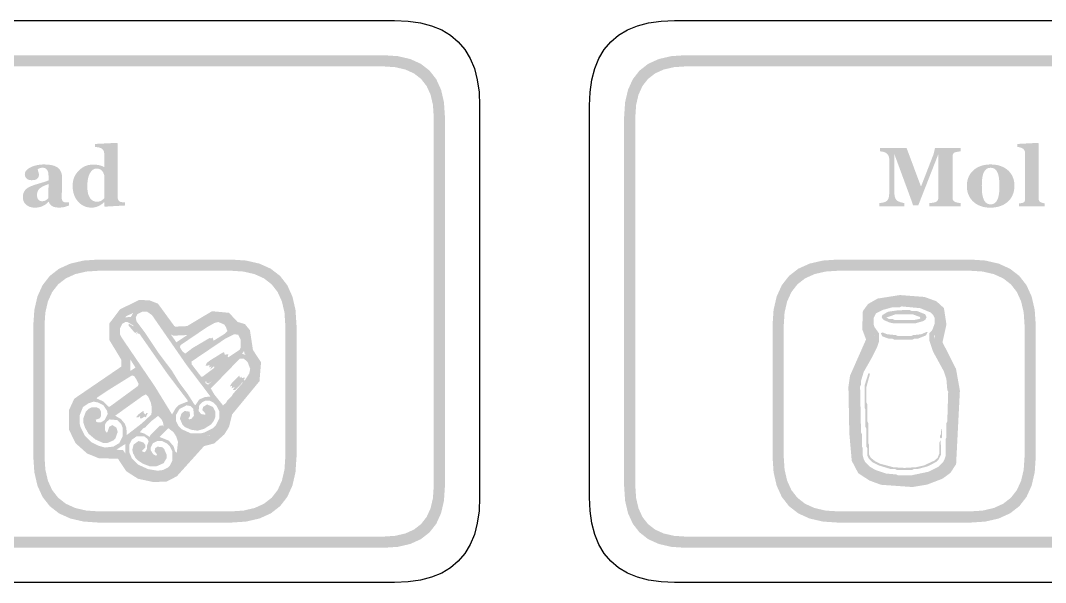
# Model space of a CAD drawing. Header units: millimetres. Extents: x 6 to 594, y 82 to 394.
# Drawn here: x 138.24 to 174.85, y 211.96 to 232.04 of the extents above; entities that cross this region are included whole.
import ezdxf

# ---------------------------------------------------------------- set-up
doc = ezdxf.new("R2010")
doc.units = ezdxf.units.MM
doc.layers.add('CUT', color=1, linetype='Continuous')
doc.layers.add('RASTER', color=7, linetype='Continuous')

msp = doc.modelspace()

# ---------------------------------------------------------------- hatches: boundary and pattern name
at = {"layer": 'RASTER'}
h = msp.add_hatch(color=7, dxfattribs=at)
h.paths.add_polyline_path([(91.8, 228.6), (91.834, 229.116), (91.938, 229.563), (92.109, 229.941), (92.35, 230.25), (92.659, 230.491), (93.038, 230.663), (93.484, 230.766), (94, 230.8), (151.2, 230.8), (151.716, 230.766), (152.163, 230.663), (152.541, 230.491), (152.85, 230.25), (153.091, 229.941), (153.263, 229.563), (153.366, 229.116), (153.4, 228.6), (153.4, 215.4), (153.366, 214.884), (153.263, 214.438), (153.091, 214.059), (152.85, 213.75), (152.541, 213.509), (152.163, 213.337), (151.716, 213.234), (151.2, 213.2), (94, 213.2), (93.484, 213.234), (93.038, 213.337), (92.659, 213.509), (92.35, 213.75), (92.109, 214.059), (91.938, 214.438), (91.834, 214.884), (91.8, 215.4)])
h.paths.add_polyline_path([(92.2, 228.6), (92.2, 215.4), (92.228, 214.978), (92.313, 214.613), (92.453, 214.303), (92.65, 214.05), (92.903, 213.853), (93.213, 213.712), (93.578, 213.628), (94, 213.6), (151.2, 213.6), (151.622, 213.628), (151.988, 213.712), (152.297, 213.853), (152.55, 214.05), (152.747, 214.303), (152.888, 214.613), (152.972, 214.978), (153, 215.4), (153, 228.6), (152.972, 229.022), (152.888, 229.388), (152.747, 229.697), (152.55, 229.95), (152.297, 230.147), (151.988, 230.288), (151.622, 230.372), (151.2, 230.4), (94, 230.4), (93.578, 230.372), (93.213, 230.288), (92.903, 230.147), (92.65, 229.95), (92.453, 229.697), (92.313, 229.388), (92.228, 229.022), (92.2, 228.6)])
h = msp.add_hatch(color=7, dxfattribs=at)
h.paths.add_polyline_path([(159.8, 228.6), (159.834, 229.116), (159.938, 229.563), (160.109, 229.941), (160.35, 230.25), (160.659, 230.491), (161.038, 230.663), (161.484, 230.766), (162, 230.8), (219.2, 230.8), (219.716, 230.766), (220.163, 230.663), (220.541, 230.491), (220.85, 230.25), (221.091, 229.941), (221.263, 229.563), (221.366, 229.116), (221.4, 228.6), (221.4, 215.4), (221.366, 214.884), (221.263, 214.438), (221.091, 214.059), (220.85, 213.75), (220.541, 213.509), (220.163, 213.337), (219.716, 213.234), (219.2, 213.2), (162, 213.2), (161.484, 213.234), (161.038, 213.337), (160.659, 213.509), (160.35, 213.75), (160.109, 214.059), (159.938, 214.438), (159.834, 214.884), (159.8, 215.4)])
h.paths.add_polyline_path([(160.2, 228.6), (160.2, 215.4), (160.228, 214.978), (160.313, 214.613), (160.453, 214.303), (160.65, 214.05), (160.903, 213.853), (161.213, 213.712), (161.578, 213.628), (162, 213.6), (219.2, 213.6), (219.622, 213.628), (219.988, 213.712), (220.297, 213.853), (220.55, 214.05), (220.747, 214.303), (220.888, 214.613), (220.972, 214.978), (221, 215.4), (221, 228.6), (220.972, 229.022), (220.888, 229.388), (220.747, 229.697), (220.55, 229.95), (220.297, 230.147), (219.988, 230.288), (219.622, 230.372), (219.2, 230.4), (162, 230.4), (161.578, 230.372), (161.213, 230.288), (160.903, 230.147), (160.65, 229.95), (160.453, 229.697), (160.313, 229.388), (160.228, 229.022), (160.2, 228.6)])
h = msp.add_hatch(color=7, dxfattribs=at)
h.paths.add_polyline_path([(141.978, 225.431), (141.256, 225.388), (141.234, 225.409), (141.234, 225.544), (141.224, 225.546), (141.205, 225.527), (141.185, 225.509), (141.163, 225.491), (141.14, 225.474), (141.115, 225.457), (141.088, 225.441), (141.06, 225.426), (141.03, 225.411), (140.999, 225.397), (140.969, 225.386), (140.938, 225.376), (140.907, 225.368), (140.876, 225.361), (140.845, 225.357), (140.814, 225.354), (140.783, 225.353), (140.711, 225.357), (140.642, 225.367), (140.576, 225.384), (140.513, 225.408), (140.454, 225.439), (140.398, 225.477), (140.345, 225.521), (140.295, 225.573), (140.25, 225.63), (140.211, 225.691), (140.178, 225.756), (140.151, 225.825), (140.13, 225.898), (140.115, 225.975), (140.106, 226.056), (140.103, 226.141), (140.107, 226.217), (140.117, 226.29), (140.134, 226.361), (140.157, 226.428), (140.187, 226.493), (140.224, 226.555), (140.268, 226.615), (140.318, 226.671), (140.373, 226.723), (140.431, 226.768), (140.492, 226.806), (140.555, 226.837), (140.621, 226.862), (140.691, 226.879), (140.763, 226.889), (140.837, 226.893), (140.867, 226.892), (140.896, 226.891), (140.925, 226.889), (140.954, 226.886), (140.982, 226.882), (141.009, 226.877), (141.036, 226.872), (141.063, 226.866), (141.089, 226.859), (141.113, 226.851), (141.136, 226.844), (141.158, 226.836), (141.178, 226.828), (141.197, 226.82), (141.215, 226.811), (141.231, 226.802), (141.231, 227.281), (141.231, 227.294), (141.23, 227.308), (141.228, 227.321), (141.226, 227.333), (141.223, 227.346), (141.219, 227.358), (141.215, 227.371), (141.209, 227.383), (141.204, 227.394), (141.197, 227.405), (141.191, 227.415), (141.184, 227.425), (141.176, 227.434), (141.168, 227.442), (141.16, 227.45), (141.151, 227.457), (141.139, 227.464), (141.127, 227.472), (141.114, 227.478), (141.1, 227.484), (141.085, 227.49), (141.07, 227.495), (141.054, 227.499), (141.037, 227.503), (141.02, 227.506), (141.003, 227.509), (140.986, 227.512), (140.969, 227.515), (140.952, 227.517), (140.935, 227.519), (140.917, 227.521), (140.9, 227.523), (140.9, 227.629), (141.691, 227.668), (141.713, 227.644), (141.713, 225.724), (141.714, 225.71), (141.714, 225.697), (141.716, 225.684), (141.718, 225.672), (141.72, 225.661), (141.724, 225.65), (141.727, 225.64), (141.732, 225.63), (141.737, 225.621), (141.742, 225.612), (141.749, 225.604), (141.756, 225.596), (141.763, 225.589), (141.772, 225.582), (141.781, 225.576), (141.791, 225.57), (141.799, 225.566), (141.808, 225.562), (141.818, 225.559), (141.829, 225.556), (141.841, 225.553), (141.853, 225.551), (141.867, 225.548), (141.881, 225.546), (141.896, 225.545), (141.909, 225.543), (141.923, 225.542), (141.935, 225.541), (141.947, 225.54), (141.958, 225.539), (141.969, 225.538), (141.978, 225.538)])
h.paths.add_polyline_path([(141.231, 225.692), (141.231, 226.519), (141.229, 226.528), (141.226, 226.536), (141.223, 226.545), (141.219, 226.555), (141.215, 226.564), (141.211, 226.574), (141.207, 226.584), (141.203, 226.594), (141.198, 226.604), (141.193, 226.614), (141.187, 226.624), (141.181, 226.634), (141.174, 226.643), (141.167, 226.653), (141.16, 226.662), (141.152, 226.671), (141.145, 226.679), (141.136, 226.686), (141.127, 226.694), (141.118, 226.7), (141.108, 226.707), (141.097, 226.714), (141.086, 226.72), (141.074, 226.726), (141.061, 226.731), (141.049, 226.736), (141.035, 226.74), (141.022, 226.743), (141.008, 226.746), (140.993, 226.748), (140.978, 226.749), (140.963, 226.749), (140.927, 226.747), (140.893, 226.739), (140.861, 226.726), (140.83, 226.708), (140.801, 226.684), (140.773, 226.656), (140.747, 226.622), (140.723, 226.584), (140.701, 226.54), (140.682, 226.492), (140.666, 226.44), (140.653, 226.384), (140.642, 226.323), (140.635, 226.259), (140.631, 226.19), (140.629, 226.116), (140.63, 226.087), (140.63, 226.058), (140.632, 226.031), (140.634, 226.004), (140.636, 225.977), (140.639, 225.952), (140.642, 225.927), (140.646, 225.903), (140.651, 225.88), (140.656, 225.857), (140.662, 225.835), (140.669, 225.813), (140.677, 225.792), (140.686, 225.771), (140.695, 225.751), (140.705, 225.731), (140.716, 225.712), (140.728, 225.694), (140.741, 225.678), (140.754, 225.662), (140.768, 225.647), (140.783, 225.634), (140.798, 225.621), (140.815, 225.609), (140.832, 225.599), (140.85, 225.59), (140.868, 225.583), (140.888, 225.577), (140.908, 225.572), (140.93, 225.568), (140.952, 225.566), (140.975, 225.566), (140.997, 225.566), (141.018, 225.568), (141.038, 225.57), (141.057, 225.574), (141.075, 225.579), (141.092, 225.585), (141.108, 225.592), (141.123, 225.6), (141.137, 225.609), (141.152, 225.619), (141.166, 225.629), (141.179, 225.64), (141.193, 225.652), (141.206, 225.664), (141.219, 225.678), (141.231, 225.692)])
for points in [[(171.823, 225.4), (170.696, 225.4), (170.696, 225.514), (170.709, 225.515), (170.723, 225.517), (170.737, 225.518), (170.752, 225.52), (170.768, 225.522), (170.784, 225.524), (170.801, 225.526), (170.819, 225.529), (170.836, 225.531), (170.852, 225.534), (170.867, 225.537), (170.88, 225.54), (170.891, 225.542), (170.902, 225.545), (170.91, 225.548), (170.918, 225.551), (170.931, 225.557), (170.943, 225.563), (170.954, 225.57), (170.964, 225.577), (170.973, 225.585), (170.982, 225.593), (170.989, 225.602), (170.995, 225.611), (171.001, 225.621), (171.006, 225.631), (171.01, 225.642), (171.013, 225.654), (171.015, 225.667), (171.017, 225.68), (171.018, 225.693), (171.019, 225.708), (171.019, 227.26), (170.304, 225.434), (170.119, 225.434), (170.115, 225.447), (170.11, 225.464), (170.104, 225.483), (170.096, 225.506), (170.088, 225.531), (170.078, 225.56), (170.066, 225.591), (170.054, 225.626), (170.041, 225.661), (170.029, 225.694), (170.018, 225.725), (170.007, 225.755), (169.997, 225.783), (169.987, 225.809), (169.978, 225.833), (169.97, 225.856), (169.444, 227.284), (169.444, 226.02), (169.444, 225.976), (169.446, 225.934), (169.447, 225.896), (169.45, 225.86), (169.453, 225.827), (169.458, 225.796), (169.462, 225.768), (169.468, 225.744), (169.475, 225.721), (169.482, 225.699), (169.491, 225.68), (169.5, 225.662), (169.51, 225.645), (169.521, 225.63), (169.533, 225.617), (169.547, 225.605), (169.557, 225.597), (169.568, 225.59), (169.582, 225.582), (169.598, 225.575), (169.615, 225.568), (169.634, 225.561), (169.655, 225.553), (169.678, 225.546), (169.7, 225.54), (169.721, 225.534), (169.741, 225.529), (169.758, 225.525), (169.774, 225.521), (169.788, 225.518), (169.8, 225.516), (169.81, 225.514), (169.81, 225.4), (168.917, 225.4), (168.917, 225.514), (168.927, 225.516), (168.938, 225.517), (168.951, 225.519), (168.965, 225.521), (168.98, 225.524), (168.998, 225.527), (169.016, 225.53), (169.036, 225.534), (169.056, 225.538), (169.076, 225.543), (169.094, 225.549), (169.111, 225.555), (169.128, 225.562), (169.143, 225.57), (169.158, 225.578), (169.172, 225.588), (169.186, 225.599), (169.198, 225.612), (169.21, 225.626), (169.221, 225.643), (169.23, 225.661), (169.238, 225.681), (169.245, 225.702), (169.251, 225.726), (169.255, 225.752), (169.26, 225.78), (169.263, 225.811), (169.266, 225.844), (169.268, 225.88), (169.27, 225.919), (169.271, 225.96), (169.271, 226.004), (169.271, 227.033), (169.271, 227.056), (169.27, 227.078), (169.268, 227.099), (169.265, 227.119), (169.262, 227.138), (169.258, 227.156), (169.253, 227.173), (169.248, 227.189), (169.241, 227.204), (169.235, 227.219), (169.227, 227.232), (169.218, 227.245), (169.209, 227.257), (169.199, 227.268), (169.189, 227.279), (169.177, 227.288), (169.163, 227.299), (169.148, 227.309), (169.133, 227.318), (169.118, 227.326), (169.103, 227.332), (169.088, 227.338), (169.073, 227.343), (169.057, 227.347), (169.042, 227.35), (169.026, 227.353), (169.011, 227.355), (168.995, 227.358), (168.98, 227.36), (168.964, 227.362), (168.948, 227.363), (168.933, 227.364), (168.933, 227.479), (169.889, 227.479), (170.402, 226.106), (170.834, 227.221), (170.84, 227.237), (170.845, 227.253), (170.85, 227.27), (170.856, 227.288), (170.861, 227.307), (170.866, 227.326), (170.871, 227.346), (170.877, 227.367), (170.881, 227.388), (170.886, 227.406), (170.889, 227.423), (170.892, 227.438), (170.895, 227.451), (170.897, 227.462), (170.898, 227.471), (170.899, 227.479), (171.82, 227.479), (171.82, 227.364), (171.808, 227.364), (171.796, 227.363), (171.784, 227.361), (171.772, 227.36), (171.76, 227.358), (171.747, 227.357), (171.735, 227.355), (171.722, 227.353), (171.709, 227.35), (171.696, 227.348), (171.684, 227.345), (171.672, 227.342), (171.659, 227.339), (171.647, 227.336), (171.635, 227.333), (171.624, 227.329), (171.61, 227.324), (171.598, 227.318), (171.586, 227.312), (171.576, 227.305), (171.567, 227.297), (171.56, 227.288), (171.553, 227.279), (171.548, 227.269), (171.544, 227.259), (171.54, 227.248), (171.537, 227.237), (171.535, 227.226), (171.533, 227.214), (171.531, 227.203), (171.53, 227.191), (171.53, 227.178), (171.53, 225.706), (171.53, 225.693), (171.531, 225.681), (171.533, 225.669), (171.535, 225.658), (171.537, 225.647), (171.54, 225.637), (171.544, 225.627), (171.548, 225.618), (171.553, 225.609), (171.56, 225.6), (171.567, 225.592), (171.576, 225.584), (171.586, 225.576), (171.598, 225.569), (171.61, 225.562), (171.624, 225.555), (171.632, 225.552), (171.641, 225.549), (171.651, 225.546), (171.662, 225.542), (171.675, 225.539), (171.689, 225.536), (171.704, 225.533), (171.72, 225.53), (171.736, 225.528), (171.751, 225.525), (171.765, 225.523), (171.779, 225.52), (171.791, 225.519), (171.803, 225.517), (171.813, 225.515), (171.823, 225.514)], [(174.82, 225.4), (173.902, 225.4), (173.902, 225.507), (173.911, 225.508), (173.92, 225.508), (173.93, 225.509), (173.939, 225.51), (173.948, 225.511), (173.957, 225.512), (173.966, 225.513), (173.975, 225.514), (173.984, 225.515), (173.993, 225.517), (174.001, 225.518), (174.009, 225.52), (174.017, 225.522), (174.025, 225.524), (174.032, 225.526), (174.039, 225.529), (174.05, 225.534), (174.061, 225.539), (174.07, 225.544), (174.079, 225.55), (174.086, 225.557), (174.093, 225.564), (174.098, 225.571), (174.103, 225.579), (174.107, 225.588), (174.11, 225.597), (174.113, 225.607), (174.116, 225.618), (174.117, 225.629), (174.119, 225.641), (174.12, 225.653), (174.12, 225.667), (174.12, 227.29), (174.119, 227.303), (174.118, 227.317), (174.117, 227.33), (174.114, 227.343), (174.111, 227.356), (174.107, 227.369), (174.102, 227.381), (174.097, 227.393), (174.091, 227.404), (174.085, 227.415), (174.078, 227.425), (174.071, 227.435), (174.063, 227.444), (174.054, 227.452), (174.046, 227.459), (174.036, 227.465), (174.028, 227.47), (174.02, 227.475), (174.01, 227.48), (173.999, 227.484), (173.988, 227.489), (173.975, 227.493), (173.962, 227.498), (173.948, 227.502), (173.933, 227.506), (173.919, 227.51), (173.905, 227.513), (173.892, 227.516), (173.879, 227.518), (173.866, 227.52), (173.854, 227.522), (173.843, 227.523), (173.843, 227.629), (174.58, 227.668), (174.602, 227.644), (174.602, 225.686), (174.602, 225.672), (174.603, 225.66), (174.604, 225.648), (174.606, 225.637), (174.609, 225.626), (174.612, 225.616), (174.616, 225.606), (174.621, 225.598), (174.626, 225.59), (174.632, 225.582), (174.638, 225.575), (174.646, 225.568), (174.654, 225.561), (174.663, 225.555), (174.672, 225.55), (174.682, 225.545), (174.69, 225.542), (174.697, 225.539), (174.705, 225.536), (174.712, 225.533), (174.72, 225.53), (174.728, 225.527), (174.736, 225.524), (174.744, 225.522), (174.752, 225.519), (174.761, 225.517), (174.77, 225.515), (174.779, 225.513), (174.789, 225.511), (174.799, 225.509), (174.809, 225.508), (174.82, 225.507)]]:
    msp.add_hatch(color=7, dxfattribs=at).paths.add_polyline_path(points)
h = msp.add_hatch(color=7, dxfattribs=at)
h.paths.add_polyline_path([(139.972, 225.431), (139.955, 225.424), (139.938, 225.417), (139.92, 225.411), (139.901, 225.404), (139.882, 225.398), (139.862, 225.391), (139.841, 225.385), (139.819, 225.379), (139.797, 225.374), (139.775, 225.369), (139.752, 225.365), (139.729, 225.362), (139.705, 225.359), (139.682, 225.358), (139.658, 225.356), (139.633, 225.356), (139.59, 225.357), (139.549, 225.359), (139.511, 225.364), (139.477, 225.369), (139.445, 225.377), (139.416, 225.386), (139.391, 225.397), (139.368, 225.41), (139.348, 225.424), (139.329, 225.439), (139.312, 225.456), (139.297, 225.475), (139.283, 225.494), (139.271, 225.516), (139.261, 225.538), (139.252, 225.563), (139.244, 225.563), (139.231, 225.55), (139.219, 225.539), (139.207, 225.527), (139.195, 225.516), (139.183, 225.506), (139.171, 225.496), (139.159, 225.487), (139.148, 225.478), (139.136, 225.469), (139.124, 225.461), (139.112, 225.453), (139.1, 225.445), (139.087, 225.438), (139.075, 225.431), (139.062, 225.424), (139.049, 225.418), (139.032, 225.41), (139.015, 225.403), (138.998, 225.396), (138.981, 225.39), (138.965, 225.384), (138.948, 225.379), (138.932, 225.374), (138.916, 225.37), (138.899, 225.366), (138.881, 225.363), (138.861, 225.361), (138.84, 225.358), (138.817, 225.357), (138.792, 225.356), (138.766, 225.355), (138.738, 225.355), (138.696, 225.356), (138.656, 225.361), (138.618, 225.369), (138.581, 225.38), (138.545, 225.394), (138.511, 225.411), (138.479, 225.431), (138.448, 225.455), (138.42, 225.481), (138.396, 225.509), (138.375, 225.539), (138.358, 225.572), (138.345, 225.606), (138.336, 225.642), (138.33, 225.68), (138.328, 225.721), (138.328, 225.744), (138.33, 225.767), (138.332, 225.788), (138.335, 225.809), (138.338, 225.829), (138.343, 225.848), (138.348, 225.866), (138.354, 225.883), (138.361, 225.899), (138.369, 225.915), (138.377, 225.93), (138.386, 225.945), (138.396, 225.96), (138.406, 225.974), (138.417, 225.988), (138.429, 226.001), (138.44, 226.012), (138.452, 226.023), (138.464, 226.033), (138.477, 226.043), (138.489, 226.053), (138.503, 226.062), (138.517, 226.07), (138.531, 226.078), (138.546, 226.086), (138.561, 226.093), (138.576, 226.101), (138.592, 226.108), (138.608, 226.115), (138.624, 226.122), (138.641, 226.129), (138.658, 226.135), (138.691, 226.147), (138.727, 226.16), (138.764, 226.172), (138.803, 226.185), (138.843, 226.197), (138.885, 226.21), (138.929, 226.223), (138.974, 226.236), (139.019, 226.249), (139.06, 226.261), (139.098, 226.273), (139.134, 226.285), (139.166, 226.296), (139.195, 226.308), (139.221, 226.318), (139.244, 226.329), (139.244, 226.469), (139.243, 226.479), (139.243, 226.489), (139.243, 226.5), (139.242, 226.512), (139.241, 226.524), (139.24, 226.537), (139.239, 226.551), (139.238, 226.566), (139.236, 226.581), (139.234, 226.595), (139.231, 226.608), (139.229, 226.621), (139.225, 226.634), (139.221, 226.645), (139.217, 226.657), (139.213, 226.667), (139.207, 226.679), (139.201, 226.69), (139.194, 226.7), (139.186, 226.71), (139.178, 226.72), (139.169, 226.729), (139.159, 226.738), (139.148, 226.746), (139.137, 226.754), (139.125, 226.76), (139.111, 226.766), (139.097, 226.77), (139.083, 226.774), (139.067, 226.776), (139.05, 226.778), (139.033, 226.778), (139.017, 226.778), (139.002, 226.777), (138.987, 226.776), (138.973, 226.774), (138.96, 226.771), (138.948, 226.768), (138.936, 226.764), (138.925, 226.76), (138.914, 226.756), (138.904, 226.751), (138.895, 226.746), (138.886, 226.742), (138.878, 226.737), (138.87, 226.732), (138.862, 226.728), (138.855, 226.723), (138.857, 226.715), (138.859, 226.706), (138.861, 226.696), (138.864, 226.686), (138.867, 226.674), (138.871, 226.662), (138.875, 226.648), (138.88, 226.633), (138.885, 226.618), (138.889, 226.604), (138.893, 226.589), (138.896, 226.574), (138.898, 226.56), (138.899, 226.546), (138.9, 226.532), (138.901, 226.518), (138.901, 226.511), (138.9, 226.504), (138.899, 226.497), (138.897, 226.49), (138.896, 226.482), (138.893, 226.473), (138.891, 226.465), (138.888, 226.455), (138.884, 226.446), (138.88, 226.438), (138.876, 226.43), (138.871, 226.422), (138.867, 226.415), (138.861, 226.408), (138.856, 226.402), (138.85, 226.396), (138.841, 226.389), (138.832, 226.382), (138.823, 226.376), (138.814, 226.37), (138.804, 226.365), (138.794, 226.36), (138.784, 226.355), (138.774, 226.351), (138.763, 226.347), (138.75, 226.344), (138.736, 226.341), (138.721, 226.339), (138.704, 226.337), (138.686, 226.336), (138.667, 226.335), (138.646, 226.335), (138.616, 226.335), (138.588, 226.338), (138.562, 226.343), (138.538, 226.349), (138.516, 226.358), (138.495, 226.368), (138.477, 226.38), (138.46, 226.394), (138.445, 226.409), (138.432, 226.426), (138.421, 226.443), (138.413, 226.462), (138.406, 226.482), (138.401, 226.503), (138.398, 226.525), (138.397, 226.548), (138.398, 226.569), (138.401, 226.588), (138.406, 226.608), (138.413, 226.626), (138.422, 226.644), (138.434, 226.662), (138.447, 226.679), (138.462, 226.696), (138.479, 226.712), (138.496, 226.727), (138.515, 226.741), (138.534, 226.755), (138.555, 226.768), (138.576, 226.781), (138.598, 226.792), (138.621, 226.803), (138.645, 226.814), (138.669, 226.824), (138.694, 226.833), (138.72, 226.842), (138.747, 226.851), (138.775, 226.858), (138.804, 226.865), (138.833, 226.871), (138.863, 226.877), (138.892, 226.882), (138.921, 226.886), (138.949, 226.89), (138.977, 226.892), (139.004, 226.894), (139.03, 226.895), (139.056, 226.896), (139.091, 226.895), (139.126, 226.895), (139.159, 226.893), (139.192, 226.891), (139.225, 226.889), (139.256, 226.886), (139.287, 226.883), (139.317, 226.879), (139.346, 226.874), (139.375, 226.868), (139.402, 226.861), (139.43, 226.853), (139.456, 226.844), (139.482, 226.833), (139.506, 226.822), (139.531, 226.809), (139.553, 226.796), (139.574, 226.781), (139.594, 226.764), (139.612, 226.746), (139.63, 226.727), (139.646, 226.706), (139.661, 226.684), (139.675, 226.66), (139.687, 226.635), (139.698, 226.608), (139.708, 226.579), (139.715, 226.548), (139.721, 226.516), (139.725, 226.481), (139.728, 226.445), (139.728, 226.406), (139.728, 226.364), (139.728, 226.32), (139.727, 226.274), (139.727, 226.225), (139.726, 226.175), (139.725, 226.123), (139.723, 226.07), (139.722, 226.014), (139.72, 225.959), (139.719, 225.91), (139.718, 225.865), (139.717, 225.826), (139.716, 225.791), (139.716, 225.761), (139.715, 225.735), (139.715, 225.715), (139.716, 225.699), (139.716, 225.684), (139.718, 225.669), (139.72, 225.656), (139.723, 225.643), (139.726, 225.632), (139.73, 225.621), (139.735, 225.611), (139.74, 225.602), (139.746, 225.593), (139.753, 225.585), (139.76, 225.578), (139.768, 225.571), (139.777, 225.565), (139.786, 225.559), (139.796, 225.554), (139.802, 225.551), (139.81, 225.549), (139.818, 225.546), (139.828, 225.544), (139.838, 225.543), (139.849, 225.542), (139.861, 225.541), (139.874, 225.54), (139.887, 225.539), (139.9, 225.539), (139.913, 225.539), (139.925, 225.538), (139.937, 225.538), (139.949, 225.538), (139.96, 225.538), (139.972, 225.538)])
h.paths.add_polyline_path([(139.244, 226.194), (139.223, 226.187), (139.203, 226.18), (139.182, 226.172), (139.162, 226.164), (139.142, 226.156), (139.121, 226.148), (139.101, 226.139), (139.081, 226.13), (139.061, 226.121), (139.043, 226.112), (139.025, 226.103), (139.008, 226.093), (138.992, 226.084), (138.977, 226.074), (138.962, 226.065), (138.949, 226.055), (138.936, 226.044), (138.923, 226.033), (138.912, 226.021), (138.901, 226.008), (138.891, 225.995), (138.881, 225.98), (138.872, 225.966), (138.864, 225.95), (138.857, 225.934), (138.851, 225.917), (138.845, 225.899), (138.841, 225.881), (138.838, 225.862), (138.835, 225.842), (138.834, 225.821), (138.833, 225.8), (138.834, 225.772), (138.837, 225.747), (138.841, 225.723), (138.846, 225.701), (138.854, 225.682), (138.863, 225.664), (138.873, 225.648), (138.885, 225.634), (138.899, 225.622), (138.913, 225.612), (138.928, 225.603), (138.943, 225.596), (138.96, 225.59), (138.977, 225.586), (138.995, 225.584), (139.014, 225.583), (139.033, 225.584), (139.052, 225.585), (139.07, 225.588), (139.087, 225.591), (139.103, 225.596), (139.118, 225.602), (139.133, 225.608), (139.146, 225.616), (139.159, 225.625), (139.171, 225.634), (139.183, 225.643), (139.195, 225.653), (139.206, 225.663), (139.217, 225.674), (139.228, 225.686), (139.238, 225.697)])
h = msp.add_hatch(color=7, dxfattribs=at)
h.paths.add_polyline_path([(173.516, 226.68), (173.543, 226.654), (173.567, 226.627), (173.59, 226.599), (173.612, 226.569), (173.632, 226.538), (173.65, 226.506), (173.667, 226.473), (173.682, 226.439), (173.695, 226.403), (173.707, 226.367), (173.717, 226.33), (173.725, 226.292), (173.731, 226.254), (173.735, 226.214), (173.738, 226.175), (173.739, 226.134), (173.738, 226.094), (173.735, 226.054), (173.731, 226.015), (173.725, 225.976), (173.717, 225.938), (173.707, 225.9), (173.696, 225.863), (173.683, 225.827), (173.668, 225.792), (173.651, 225.757), (173.633, 225.725), (173.613, 225.693), (173.592, 225.663), (173.569, 225.634), (173.544, 225.606), (173.518, 225.58), (173.488, 225.554), (173.457, 225.528), (173.425, 225.505), (173.391, 225.483), (173.356, 225.463), (173.319, 225.444), (173.281, 225.427), (173.242, 225.412), (173.201, 225.398), (173.159, 225.386), (173.115, 225.376), (173.07, 225.368), (173.023, 225.361), (172.975, 225.357), (172.926, 225.354), (172.875, 225.353), (172.83, 225.354), (172.787, 225.356), (172.745, 225.36), (172.703, 225.366), (172.662, 225.373), (172.623, 225.382), (172.584, 225.392), (172.546, 225.404), (172.509, 225.418), (172.473, 225.433), (172.438, 225.45), (172.404, 225.468), (172.372, 225.489), (172.34, 225.51), (172.309, 225.533), (172.28, 225.558), (172.253, 225.583), (172.227, 225.61), (172.203, 225.638), (172.18, 225.668), (172.159, 225.699), (172.139, 225.731), (172.121, 225.765), (172.104, 225.801), (172.089, 225.837), (172.076, 225.875), (172.065, 225.914), (172.056, 225.954), (172.049, 225.994), (172.044, 226.036), (172.041, 226.079), (172.04, 226.124), (172.041, 226.167), (172.043, 226.209), (172.048, 226.25), (172.054, 226.29), (172.062, 226.328), (172.071, 226.365), (172.083, 226.402), (172.096, 226.436), (172.111, 226.47), (172.128, 226.503), (172.146, 226.535), (172.167, 226.566), (172.189, 226.596), (172.212, 226.625), (172.238, 226.653), (172.265, 226.68), (172.293, 226.705), (172.323, 226.729), (172.354, 226.751), (172.386, 226.771), (172.421, 226.79), (172.456, 226.808), (172.494, 226.824), (172.533, 226.839), (172.573, 226.852), (172.614, 226.864), (172.657, 226.874), (172.701, 226.882), (172.746, 226.888), (172.792, 226.892), (172.839, 226.895), (172.888, 226.896), (172.938, 226.895), (172.987, 226.892), (173.035, 226.888), (173.081, 226.882), (173.125, 226.874), (173.168, 226.864), (173.209, 226.852), (173.249, 226.839), (173.287, 226.824), (173.324, 226.808), (173.36, 226.79), (173.394, 226.771), (173.426, 226.751), (173.458, 226.729), (173.488, 226.705), (173.516, 226.68)])
h.paths.add_polyline_path([(173.141, 225.665), (173.149, 225.686), (173.156, 225.708), (173.163, 225.732), (173.169, 225.756), (173.175, 225.781), (173.18, 225.808), (173.185, 225.836), (173.189, 225.864), (173.192, 225.894), (173.196, 225.925), (173.198, 225.958), (173.2, 225.991), (173.202, 226.026), (173.203, 226.062), (173.204, 226.099), (173.204, 226.137), (173.204, 226.163), (173.203, 226.19), (173.202, 226.218), (173.201, 226.247), (173.199, 226.276), (173.196, 226.307), (173.193, 226.339), (173.19, 226.371), (173.186, 226.403), (173.181, 226.434), (173.177, 226.462), (173.171, 226.489), (173.166, 226.514), (173.159, 226.538), (173.153, 226.559), (173.146, 226.579), (173.136, 226.602), (173.126, 226.623), (173.115, 226.643), (173.104, 226.662), (173.091, 226.679), (173.078, 226.695), (173.063, 226.71), (173.048, 226.724), (173.032, 226.737), (173.015, 226.747), (172.997, 226.756), (172.978, 226.764), (172.958, 226.77), (172.936, 226.774), (172.914, 226.776), (172.891, 226.777), (172.865, 226.776), (172.841, 226.773), (172.819, 226.769), (172.797, 226.763), (172.777, 226.755), (172.758, 226.745), (172.741, 226.733), (172.725, 226.72), (172.709, 226.705), (172.695, 226.689), (172.682, 226.672), (172.669, 226.654), (172.658, 226.635), (172.647, 226.615), (172.637, 226.594), (172.629, 226.572), (172.621, 226.551), (172.614, 226.528), (172.608, 226.505), (172.603, 226.481), (172.598, 226.456), (172.593, 226.431), (172.589, 226.404), (172.586, 226.376), (172.583, 226.348), (172.581, 226.32), (172.579, 226.291), (172.577, 226.262), (172.576, 226.233), (172.575, 226.203), (172.575, 226.173), (172.574, 226.143), (172.575, 226.104), (172.575, 226.066), (172.576, 226.031), (172.577, 225.997), (172.578, 225.965), (172.58, 225.934), (172.582, 225.905), (172.585, 225.878), (172.588, 225.852), (172.592, 225.826), (172.596, 225.8), (172.602, 225.773), (172.609, 225.747), (172.616, 225.721), (172.625, 225.694), (172.634, 225.668), (172.643, 225.646), (172.653, 225.625), (172.664, 225.605), (172.675, 225.587), (172.688, 225.569), (172.701, 225.553), (172.716, 225.538), (172.731, 225.525), (172.747, 225.512), (172.765, 225.501), (172.783, 225.492), (172.803, 225.485), (172.823, 225.479), (172.845, 225.475), (172.867, 225.473), (172.891, 225.472), (172.912, 225.473), (172.933, 225.475), (172.953, 225.479), (172.972, 225.484), (172.991, 225.491), (173.009, 225.499), (173.026, 225.509), (173.042, 225.521), (173.057, 225.534), (173.071, 225.548), (173.085, 225.564), (173.098, 225.581), (173.11, 225.6), (173.121, 225.62), (173.132, 225.642), (173.141, 225.665)])
h = msp.add_hatch(color=7, dxfattribs=at)
h.paths.add_polyline_path([(138.7, 221.15), (138.737, 221.701), (138.847, 222.178), (139.03, 222.582), (139.288, 222.913), (139.618, 223.17), (140.022, 223.353), (140.499, 223.463), (141.05, 223.5), (145.75, 223.5), (146.301, 223.463), (146.778, 223.353), (147.182, 223.17), (147.513, 222.913), (147.77, 222.582), (147.953, 222.178), (148.063, 221.701), (148.1, 221.15), (148.1, 216.45), (148.063, 215.899), (147.953, 215.422), (147.77, 215.018), (147.513, 214.687), (147.182, 214.43), (146.778, 214.247), (146.301, 214.137), (145.75, 214.1), (141.05, 214.1), (140.499, 214.137), (140.022, 214.247), (139.618, 214.43), (139.288, 214.688), (139.03, 215.018), (138.847, 215.422), (138.737, 215.899), (138.7, 216.45)])
h.paths.add_polyline_path([(139.1, 221.15), (139.1, 216.45), (139.13, 215.993), (139.222, 215.597), (139.374, 215.262), (139.588, 214.988), (139.862, 214.774), (140.197, 214.622), (140.593, 214.53), (141.05, 214.5), (145.75, 214.5), (146.207, 214.53), (146.603, 214.622), (146.938, 214.774), (147.213, 214.988), (147.426, 215.262), (147.578, 215.597), (147.67, 215.993), (147.7, 216.45), (147.7, 221.15), (147.67, 221.607), (147.578, 222.003), (147.426, 222.338), (147.213, 222.612), (146.938, 222.826), (146.603, 222.978), (146.207, 223.07), (145.75, 223.1), (141.05, 223.1), (140.593, 223.07), (140.197, 222.978), (139.862, 222.826), (139.587, 222.613), (139.374, 222.338), (139.222, 222.003), (139.13, 221.607), (139.1, 221.15)])
h = msp.add_hatch(color=7, dxfattribs=at)
h.paths.add_polyline_path([(165.1, 221.15), (165.137, 221.701), (165.247, 222.178), (165.43, 222.582), (165.688, 222.913), (166.018, 223.17), (166.422, 223.353), (166.899, 223.463), (167.45, 223.5), (172.15, 223.5), (172.701, 223.463), (173.178, 223.353), (173.582, 223.17), (173.913, 222.913), (174.17, 222.582), (174.353, 222.178), (174.463, 221.701), (174.5, 221.15), (174.5, 216.45), (174.463, 215.899), (174.353, 215.422), (174.17, 215.018), (173.913, 214.687), (173.582, 214.43), (173.178, 214.247), (172.701, 214.137), (172.15, 214.1), (167.45, 214.1), (166.899, 214.137), (166.422, 214.247), (166.018, 214.43), (165.688, 214.688), (165.43, 215.018), (165.247, 215.422), (165.137, 215.899), (165.1, 216.45)])
h.paths.add_polyline_path([(165.5, 221.15), (165.5, 216.45), (165.53, 215.993), (165.622, 215.597), (165.774, 215.262), (165.988, 214.988), (166.262, 214.774), (166.597, 214.622), (166.993, 214.53), (167.45, 214.5), (172.15, 214.5), (172.607, 214.53), (173.003, 214.622), (173.338, 214.774), (173.613, 214.988), (173.826, 215.262), (173.978, 215.597), (174.07, 215.993), (174.1, 216.45), (174.1, 221.15), (174.07, 221.607), (173.978, 222.003), (173.826, 222.338), (173.613, 222.612), (173.338, 222.826), (173.003, 222.978), (172.607, 223.07), (172.15, 223.1), (167.45, 223.1), (166.993, 223.07), (166.597, 222.978), (166.262, 222.826), (165.988, 222.613), (165.774, 222.338), (165.622, 222.003), (165.53, 221.607), (165.5, 221.15)])
h = msp.add_hatch(color=7, dxfattribs=at)
h.paths.add_polyline_path([(169.646, 222.23), (170.528, 222.163), (170.954, 222.007), (171.221, 221.765), (171.311, 221.178), (171.17, 220.543), (171.652, 219.594), (171.791, 218.817), (171.656, 216.191), (171.453, 215.876), (171.171, 215.67), (170.626, 215.46), (170.097, 215.371), (168.976, 215.451), (168.562, 215.603), (168.162, 215.864), (167.929, 216.308), (167.842, 217.289), (167.81, 218.945), (167.866, 219.346), (168.439, 220.643), (168.303, 221.009), (168.325, 221.655), (168.509, 221.909), (168.85, 222.104)])
h.paths.add_polyline_path([(169.659, 221.908), (168.958, 221.797), (168.728, 221.665), (168.642, 221.546), (168.625, 221.062), (168.785, 220.632), (168.176, 219.257), (168.13, 218.926), (168.162, 217.307), (168.242, 216.4), (168.407, 216.086), (168.707, 215.891), (169.044, 215.767), (170.081, 215.693), (170.541, 215.771), (171.017, 215.953), (171.216, 216.1), (171.341, 216.292), (171.469, 218.797), (171.345, 219.491), (170.832, 220.501), (170.986, 221.189), (170.922, 221.604), (170.785, 221.728), (170.459, 221.847), (169.659, 221.908)])
h = msp.add_hatch(color=7, dxfattribs=at)
h.paths.add_polyline_path([(142.472, 222.052), (142.841, 222.044), (143.152, 221.923), (143.736, 221.122), (143.775, 221.102), (144.191, 221.121), (145.082, 221.653), (145.69, 221.596), (145.993, 221.272), (146.256, 221.193), (146.436, 220.974), (146.544, 220.269), (146.833, 219.827), (146.778, 219.153), (145.801, 217.967), (145.69, 217.523), (145.524, 217.254), (145.16, 216.928), (144.797, 216.833), (143.826, 215.756), (143.46, 215.565), (142.982, 215.55), (142.439, 215.667), (142.018, 215.936), (141.726, 216.38), (141.035, 216.402), (140.624, 216.567), (140.208, 216.938), (139.971, 217.428), (139.971, 218.109), (140.161, 218.526), (141.839, 219.672), (141.839, 219.925), (141.41, 220.634), (141.41, 221.208), (141.797, 221.72)])
h.paths.add_polyline_path([(142.543, 221.73), (142.006, 221.466), (141.73, 221.101), (141.73, 220.724), (142.159, 220.014), (142.159, 219.503), (140.415, 218.312), (140.291, 218.039), (140.291, 217.502), (140.468, 217.135), (140.795, 216.843), (141.101, 216.72), (141.903, 216.695), (142.248, 216.169), (142.563, 215.968), (143.011, 215.871), (143.377, 215.883), (143.627, 216.013), (144.624, 217.119), (145.004, 217.218), (145.276, 217.462), (145.392, 217.648), (145.508, 218.115), (146.467, 219.279), (146.505, 219.743), (146.238, 220.152), (146.133, 220.839), (146.071, 220.915), (145.819, 220.99), (145.539, 221.289), (145.156, 221.325), (144.286, 220.806), (143.704, 220.778), (143.522, 220.872), (142.948, 221.658), (142.777, 221.725), (142.543, 221.73)])
h = msp.add_hatch(color=7, dxfattribs=at)
h.paths.add_polyline_path([(169.456, 221.976), (170.121, 221.986), (170.185, 221.954), (170.314, 221.954), (170.667, 221.858), (170.901, 221.739), (170.966, 221.674), (171.052, 221.504), (171.084, 221.28), (171.052, 221.215), (171.052, 221.055), (170.966, 220.885), (170.86, 220.766), (170.892, 220.509), (171.075, 220.114), (171.438, 219.449), (171.534, 219), (171.534, 217.972), (171.502, 217.908), (171.502, 217.234), (171.47, 217.17), (171.47, 216.495), (171.438, 216.335), (171.351, 216.165), (171.126, 215.94), (170.667, 215.725), (170.25, 215.628), (170.025, 215.628), (169.961, 215.596), (169.639, 215.596), (169.575, 215.628), (169.158, 215.66), (168.837, 215.757), (168.474, 215.94), (168.281, 216.132), (168.195, 216.303), (168.13, 216.559), (168.098, 217.523), (168.066, 217.587), (168.066, 219.096), (168.195, 219.546), (168.676, 220.445), (168.74, 220.669), (168.731, 220.788), (168.634, 220.885), (168.548, 221.055), (168.516, 221.408), (168.634, 221.674), (168.763, 221.771), (169.126, 221.922)])
h.paths.add_polyline_path([(169.704, 221.825), (169.639, 221.793), (169.383, 221.793), (169.029, 221.697), (168.795, 221.578), (168.708, 221.408), (168.708, 221.183), (168.74, 221.087), (168.901, 220.862), (168.901, 220.573), (168.837, 220.38), (168.634, 219.973), (168.355, 219.481), (168.259, 219.16), (168.259, 219.032), (168.227, 218.968), (168.259, 217.33), (168.291, 217.266), (168.291, 216.816), (168.323, 216.752), (168.323, 216.495), (168.355, 216.367), (168.41, 216.261), (168.57, 216.1), (168.773, 215.982), (169.158, 215.853), (169.511, 215.821), (169.575, 215.789), (170.057, 215.789), (170.667, 215.917), (171.03, 216.1), (171.19, 216.261), (171.245, 216.367), (171.277, 216.463), (171.277, 217.073), (171.309, 217.137), (171.309, 217.651), (171.341, 217.715), (171.373, 218.775), (171.341, 218.839), (171.309, 219.225), (171.213, 219.514), (170.827, 220.22), (170.699, 220.605), (170.699, 220.862), (170.805, 220.981), (170.892, 221.215), (170.892, 221.408), (170.837, 221.514), (170.741, 221.61), (170.378, 221.761)])
h.paths.add_polyline_path([(169.585, 221.687), (169.993, 221.697), (170.057, 221.665), (170.25, 221.665), (170.548, 221.546), (170.603, 221.44), (170.561, 221.353), (170.484, 221.302), (170.185, 221.215), (169.447, 221.215), (169.286, 221.247), (169.084, 221.334), (169.02, 221.398), (168.997, 221.44), (169.02, 221.514), (169.222, 221.633)])
h.paths.add_polyline_path([(169.479, 221.536), (169.167, 221.43), (169.254, 221.376), (169.383, 221.376), (169.447, 221.344), (170.185, 221.344), (170.346, 221.376), (170.378, 221.408), (170.355, 221.45), (170.121, 221.536)])
h.paths.add_polyline_path([(170.612, 220.917), (170.635, 220.894), (170.58, 220.788), (170.282, 220.669), (170.153, 220.669), (170.089, 220.637), (169.447, 220.637), (169.383, 220.669), (169.254, 220.669), (169.02, 220.756), (168.965, 220.862), (169.029, 220.894), (169.19, 220.83), (169.511, 220.798), (169.575, 220.766), (170.057, 220.766), (170.121, 220.798), (170.41, 220.83)])
h.paths.add_polyline_path([(168.525, 219.44), (168.58, 219.417), (168.451, 218.936), (168.451, 218.39), (168.484, 218.325), (168.484, 217.715), (168.516, 217.651), (168.516, 216.945), (168.548, 216.881), (168.548, 216.527), (168.602, 216.421), (168.763, 216.293), (168.933, 216.206), (169.415, 216.078), (169.81, 216.055), (170.217, 216.078), (170.506, 216.142), (170.901, 216.325), (170.998, 216.421), (171.052, 216.559), (171.052, 216.945), (171.107, 217.064), (171.116, 216.527), (171.03, 216.357), (170.933, 216.261), (170.635, 216.11), (170.282, 216.014), (170.153, 216.014), (170.089, 215.982), (169.543, 215.982), (169.479, 216.014), (169.318, 216.014), (168.901, 216.142), (168.667, 216.261), (168.538, 216.389), (168.484, 216.495), (168.484, 216.752), (168.451, 216.816), (168.451, 217.459), (168.419, 217.523), (168.419, 218.133), (168.387, 218.197), (168.387, 219)])
h.paths.add_polyline_path([(171.126, 217.449), (171.149, 217.426), (171.149, 217.137), (171.116, 217.105), (171.084, 217.137), (171.084, 217.202), (171.116, 217.266)])
h = msp.add_hatch(color=7, dxfattribs=at)
h.paths.add_polyline_path([(142.538, 221.794), (142.762, 221.804), (143.006, 221.68), (143.81, 220.542), (144.861, 221.245), (145.173, 221.402), (145.44, 221.402), (145.618, 221.312), (145.685, 221.245), (145.799, 221.024), (146.01, 221), (146.154, 220.91), (146.277, 220.666), (146.277, 220.364), (146.22, 220.22), (146.154, 220.14), (146.388, 220.039), (146.488, 219.939), (146.612, 219.628), (146.579, 219.393), (146.421, 219.115), (145.531, 218.064), (145.507, 217.82), (145.44, 217.619), (145.35, 217.475), (145.116, 217.274), (144.66, 217.093), (144.513, 216.906), (144.326, 216.725), (144.279, 216.638), (144.024, 216.39), (143.977, 216.303), (143.609, 215.935), (143.365, 215.811), (142.896, 215.811), (142.561, 215.911), (142.283, 216.069), (142.149, 216.203), (142.025, 216.414), (141.992, 216.514), (141.982, 216.906), (141.624, 216.681), (141.389, 216.615), (141.122, 216.648), (140.743, 216.805), (140.643, 216.872), (140.375, 217.174), (140.218, 217.518), (140.218, 217.686), (140.184, 217.753), (140.251, 218.121), (140.408, 218.399), (142.35, 219.638), (141.969, 220.24), (141.781, 220.488), (141.657, 220.733), (141.624, 220.967), (141.734, 221.258), (141.815, 221.345), (141.992, 221.436), (142.183, 221.446), (142.317, 221.68)])
h.paths.add_polyline_path([(142.595, 221.636), (142.417, 221.546), (142.36, 221.436), (142.384, 221.292), (142.672, 220.91), (143.154, 220.187), (143.643, 219.537), (143.924, 219.082), (144.212, 218.7), (144.459, 218.312), (144.493, 218.299), (144.627, 218.499), (144.838, 218.59), (145.029, 218.6), (144.158, 219.752), (142.939, 221.513), (142.762, 221.636)])
h.paths.add_polyline_path([(141.992, 221.268), (141.882, 221.211), (141.791, 221.034), (141.791, 220.833), (141.848, 220.722), (143.04, 218.968), (143.656, 217.964), (143.79, 218.198), (143.89, 218.299), (144.225, 218.432), (144.212, 218.466), (143.489, 219.417), (142.484, 220.856), (142.437, 220.843), (142.437, 220.89), (142.37, 220.81), (142.417, 220.923), (142.35, 220.876), (142.317, 220.89), (142.116, 221.124), (142.092, 221.168), (142.126, 221.201), (142.27, 221.111), (142.27, 221.144), (142.059, 221.268)])
h.paths.add_polyline_path([(145.306, 221.268), (145.173, 221.235), (144.895, 221.077), (143.957, 220.441), (143.934, 220.364), (144.024, 220.22), (144.125, 220.14), (144.392, 220.341), (144.962, 220.676), (145.005, 220.699), (145.062, 220.676), (145.096, 220.722), (145.139, 220.599), (145.551, 220.856), (145.631, 220.943), (145.584, 221.077), (145.517, 221.178)])
h.paths.add_polyline_path([(145.876, 220.833), (145.564, 220.676), (144.346, 219.852), (144.359, 219.752), (144.694, 219.316), (144.747, 219.316), (145.149, 219.618), (145.173, 219.661), (145.149, 219.685), (145.015, 219.571), (145.062, 219.685), (144.982, 219.638), (144.995, 219.718), (144.848, 219.705), (144.895, 219.805), (145.029, 219.906), (145.484, 220.187), (145.517, 220.173), (145.541, 220.096), (145.665, 220.12), (145.641, 220.029), (145.665, 220.006), (146.066, 220.274), (146.11, 220.364), (146.11, 220.632), (146.02, 220.81)])
h.paths.add_polyline_path([(146.077, 219.962), (145.039, 218.891), (145.163, 218.68), (145.474, 218.289), (145.584, 218.379), (145.631, 218.466), (145.785, 218.613), (145.832, 218.7), (146.177, 219.092), (146.154, 219.115), (146.12, 219.048), (145.899, 218.834), (145.819, 218.834), (145.899, 218.948), (145.785, 218.901), (145.799, 218.982), (145.718, 218.968), (145.785, 219.082), (146.053, 219.35), (146.087, 219.269), (146.12, 219.316), (146.154, 219.269), (146.267, 219.283), (146.21, 219.192), (146.254, 219.182), (146.411, 219.427), (146.445, 219.594), (146.354, 219.839), (146.21, 219.962)])
h.paths.add_polyline_path([(142.226, 219.36), (141.379, 218.834), (140.978, 218.566), (140.964, 218.533), (141.199, 218.432), (141.379, 218.245), (141.433, 218.245), (142.437, 218.982), (142.461, 219.059), (142.37, 219.236), (142.303, 219.336)])
h.paths.add_polyline_path([(144.871, 219.159), (144.838, 219.125), (144.861, 219.082), (144.938, 219.025), (145.062, 219.136), (144.948, 219.069), (144.881, 219.102)])
h.paths.add_polyline_path([(142.719, 218.68), (142.618, 218.633), (141.624, 217.92), (141.835, 217.796), (141.969, 217.629), (142.025, 217.485), (142.036, 217.227), (142.571, 217.642), (142.919, 217.964), (142.929, 218.222), (142.896, 218.389), (142.806, 218.6)])
h.paths.add_polyline_path([(144.838, 218.456), (144.727, 218.399), (144.627, 218.299), (144.603, 218.088), (144.694, 217.977), (144.838, 217.954), (144.848, 217.997), (144.737, 218.121), (144.761, 218.232), (144.905, 218.322), (145.116, 218.232), (145.206, 218.054), (145.206, 217.887), (145.149, 217.743), (145.049, 217.609), (144.804, 217.452), (144.57, 217.385), (144.336, 217.418), (144.125, 217.508), (144.024, 217.609), (143.934, 217.82), (143.991, 217.997), (144.101, 218.088), (144.279, 218.064), (144.302, 217.92), (144.235, 217.82), (144.269, 217.786), (144.346, 217.81), (144.436, 217.92), (144.413, 218.165), (144.312, 218.265), (144.168, 218.289), (143.924, 218.165), (143.8, 217.954), (143.8, 217.719), (143.89, 217.542), (143.991, 217.441), (144.336, 217.284), (144.67, 217.284), (144.804, 217.318), (145.116, 217.475), (145.216, 217.575), (145.34, 217.82), (145.34, 218.088), (145.25, 218.265), (145.116, 218.399), (145.005, 218.456)])
h.paths.add_polyline_path([(140.854, 218.422), (140.676, 218.366), (140.475, 218.232), (140.351, 217.92), (140.351, 217.652), (140.385, 217.518), (140.542, 217.207), (140.777, 216.973), (141.021, 216.849), (141.255, 216.782), (141.557, 216.815), (141.768, 216.939), (141.892, 217.184), (141.892, 217.485), (141.835, 217.629), (141.701, 217.763), (141.423, 217.786), (141.312, 217.696), (141.255, 217.585), (141.255, 217.418), (141.299, 217.328), (141.346, 217.328), (141.413, 217.529), (141.523, 217.585), (141.667, 217.495), (141.714, 217.341), (141.634, 217.107), (141.567, 217.04), (141.356, 216.949), (141.188, 216.949), (140.911, 217.073), (140.676, 217.274), (140.552, 217.485), (140.485, 217.686), (140.485, 217.82), (140.576, 218.064), (140.676, 218.165), (140.787, 218.222), (140.954, 218.222), (141.065, 218.165), (141.122, 218.054), (141.122, 217.92), (141.078, 217.83), (140.931, 217.776), (140.944, 217.709), (140.988, 217.686), (141.122, 217.686), (141.245, 217.763), (141.356, 217.987), (141.332, 218.098), (141.199, 218.299), (141.021, 218.389)])
h.paths.add_polyline_path([(142.605, 218.078), (142.652, 218.078), (142.638, 218.031), (142.705, 217.964), (142.739, 218.011), (142.785, 218.011), (142.719, 217.863), (142.662, 217.887), (142.585, 217.83), (142.504, 217.83), (142.518, 217.91), (142.451, 217.863), (142.37, 217.863), (142.451, 217.964)])
h.paths.add_polyline_path([(143.154, 217.91), (142.919, 217.729), (142.705, 217.508), (142.618, 217.462), (142.504, 217.328), (142.662, 217.284), (142.852, 217.16), (142.886, 217.227), (143.221, 217.562), (143.321, 217.575), (143.355, 217.529), (143.331, 217.686), (143.274, 217.796)])
h.paths.add_polyline_path([(143.522, 217.475), (143.207, 217.16), (143.542, 217.026), (143.71, 216.825), (143.766, 216.648), (143.823, 216.591), (143.867, 216.983), (143.8, 217.184), (143.71, 217.328)])
h.paths.add_polyline_path([(142.394, 217.184), (142.216, 217.06), (142.126, 216.882), (142.126, 216.615), (142.216, 216.404), (142.451, 216.169), (142.796, 216.012), (143.14, 215.955), (143.331, 215.978), (143.509, 216.069), (143.576, 216.136), (143.666, 216.313), (143.666, 216.648), (143.576, 216.825), (143.475, 216.926), (143.298, 217.016), (143.13, 217.016), (142.973, 216.939), (142.896, 216.782), (142.896, 216.681), (142.986, 216.538), (143.087, 216.491), (143.12, 216.538), (143.03, 216.648), (143.053, 216.758), (143.13, 216.815), (143.308, 216.792), (143.375, 216.725), (143.465, 216.514), (143.465, 216.414), (143.355, 216.223), (143.097, 216.112), (142.862, 216.112), (142.618, 216.203), (142.417, 216.337), (142.35, 216.404), (142.26, 216.581), (142.236, 216.705), (142.283, 216.892), (142.461, 217.016), (142.638, 216.959), (142.695, 216.882), (142.695, 216.782), (142.571, 216.658), (142.662, 216.615), (142.705, 216.638), (142.762, 216.748), (142.762, 216.849), (142.819, 217.006), (142.772, 217.093), (142.662, 217.184)])

# ---------------------------------------------------------------- linework, layer by layer
at = {"layer": 'CUT'}
for points in [[(93.599, 232.04), (151.601, 232.04), (152.083, 232.019), (152.525, 231.956), (152.925, 231.851), (153.285, 231.703), (153.603, 231.512), (153.878, 231.278), (154.112, 231.003), (154.303, 230.685), (154.451, 230.325), (154.556, 229.925), (154.619, 229.483), (154.64, 229.001), (154.64, 214.999), (154.619, 214.517), (154.556, 214.075), (154.451, 213.675), (154.303, 213.315), (154.112, 212.997), (153.878, 212.722), (153.603, 212.488), (153.285, 212.297), (152.925, 212.149), (152.525, 212.044), (152.083, 211.981), (151.601, 211.96), (93.599, 211.96)], [(219.601, 211.96), (161.599, 211.96), (161.117, 211.981), (160.675, 212.044), (160.275, 212.149), (159.915, 212.297), (159.597, 212.488), (159.322, 212.722), (159.088, 212.997), (158.897, 213.315), (158.749, 213.675), (158.644, 214.075), (158.581, 214.517), (158.56, 214.999), (158.56, 229.001), (158.581, 229.483), (158.644, 229.925), (158.749, 230.325), (158.897, 230.685), (159.088, 231.003), (159.322, 231.278), (159.597, 231.512), (159.915, 231.703), (160.275, 231.851), (160.675, 231.956), (161.117, 232.019), (161.599, 232.04), (219.601, 232.04)]]:
    msp.add_lwpolyline(points, dxfattribs=at)

doc.saveas('drawing.dxf')
